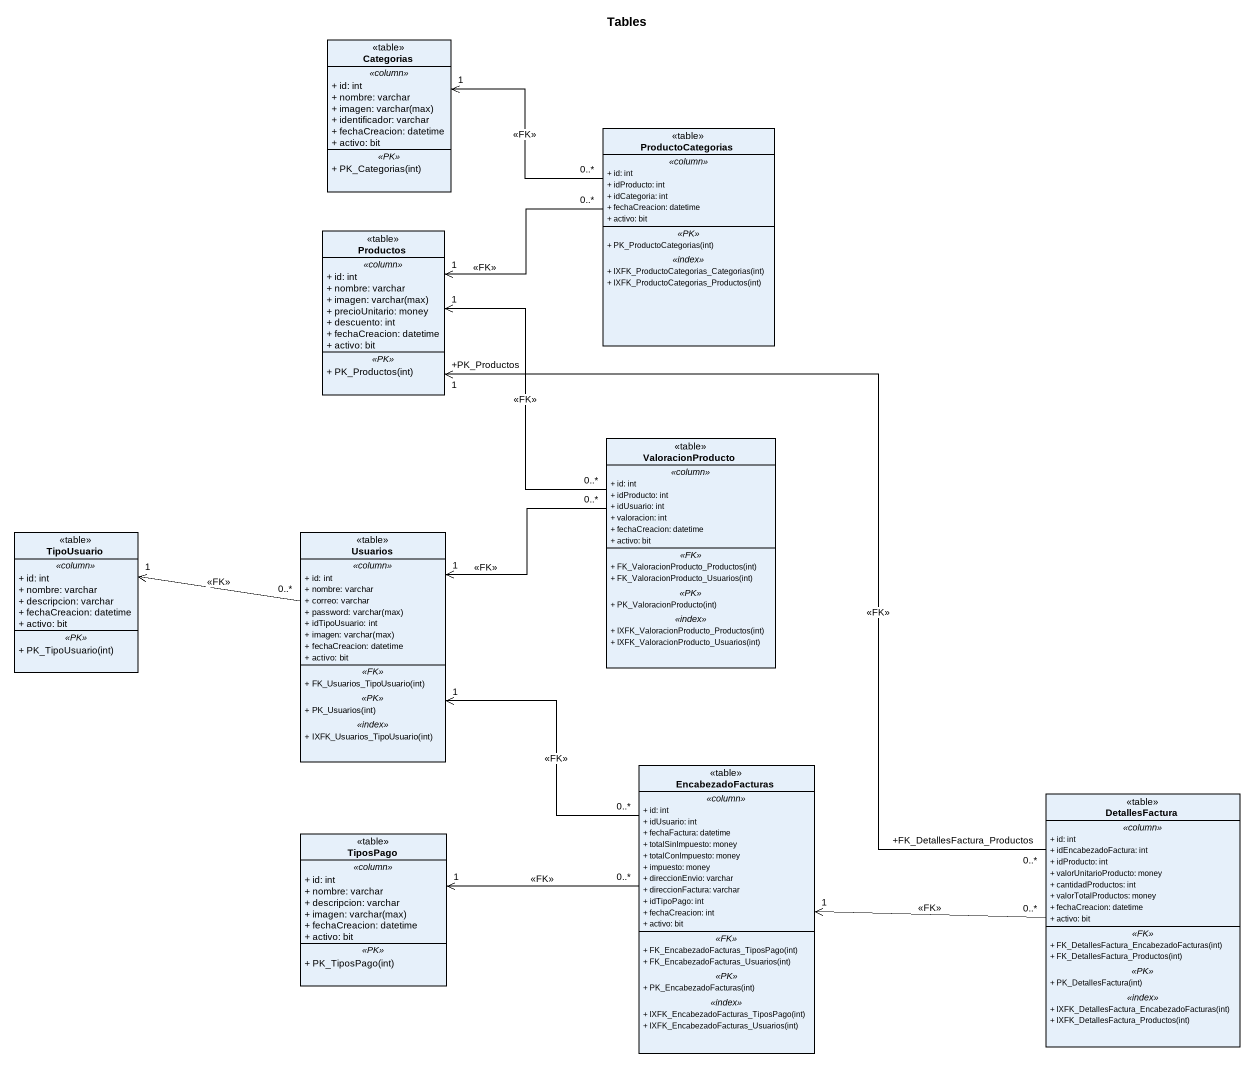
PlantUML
@startuml
title Tables
hide circle
hide empty members
skinparam classAttributeIconSize 0
class Categorias <<table>> {
  .. <<column>> ..
  + id: int
  + nombre: varchar
  {field} + imagen: varchar(max)
  + identificador: varchar
  + fechaCreacion: datetime
  + activo: bit
  .. <<PK>> ..
  + PK_Categorias(int)
}
class ProductoCategorias <<table>> {
  .. <<column>> ..
  + id: int
  + idProducto: int
  + idCategoria: int
  + fechaCreacion: datetime
  + activo: bit
  .. <<PK>> ..
  + PK_ProductoCategorias(int)
  .. <<index>> ..
  + IXFK_ProductoCategorias_Categorias(int)
  + IXFK_ProductoCategorias_Productos(int)
}
class Productos <<table>> {
  .. <<column>> ..
  + id: int
  + nombre: varchar
  {field} + imagen: varchar(max)
  + precioUnitario: money
  + descuento: int
  + fechaCreacion: datetime
  + activo: bit
  .. <<PK>> ..
  + PK_Productos(int)
}
class ValoracionProducto <<table>> {
  .. <<column>> ..
  + id: int
  + idProducto: int
  + idUsuario: int
  + valoracion: int
  + fechaCreacion: datetime
  + activo: bit
  .. <<FK>> ..
  + FK_ValoracionProducto_Productos(int)
  + FK_ValoracionProducto_Usuarios(int)
  .. <<PK>> ..
  + PK_ValoracionProducto(int)
  .. <<index>> ..
  + IXFK_ValoracionProducto_Productos(int)
  + IXFK_ValoracionProducto_Usuarios(int)
}
class TipoUsuario <<table>> {
  .. <<column>> ..
  + id: int
  + nombre: varchar
  + descripcion: varchar
  + fechaCreacion: datetime
  + activo: bit
  .. <<PK>> ..
  + PK_TipoUsuario(int)
}
class Usuarios <<table>> {
  .. <<column>> ..
  + id: int
  + nombre: varchar
  + correo: varchar
  {field} + password: varchar(max)
  + idTipoUsuario: int
  {field} + imagen: varchar(max)
  + fechaCreacion: datetime
  + activo: bit
  .. <<FK>> ..
  + FK_Usuarios_TipoUsuario(int)
  .. <<PK>> ..
  + PK_Usuarios(int)
  .. <<index>> ..
  + IXFK_Usuarios_TipoUsuario(int)
}
class EncabezadoFacturas <<table>> {
  .. <<column>> ..
  + id: int
  + idUsuario: int
  + fechaFactura: datetime
  + totalSinImpuesto: money
  + totalConImpuesto: money
  + impuesto: money
  + direccionEnvio: varchar
  + direccionFactura: varchar
  + idTipoPago: int
  + fechaCreacion: int
  + activo: bit
  .. <<FK>> ..
  + FK_EncabezadoFacturas_TiposPago(int)
  + FK_EncabezadoFacturas_Usuarios(int)
  .. <<PK>> ..
  + PK_EncabezadoFacturas(int)
  .. <<index>> ..
  + IXFK_EncabezadoFacturas_TiposPago(int)
  + IXFK_EncabezadoFacturas_Usuarios(int)
}
class DetallesFactura <<table>> {
  .. <<column>> ..
  + id: int
  + idEncabezadoFactura: int
  + idProducto: int
  + valorUnitarioProducto: money
  + cantidadProductos: int
  + valorTotalProductos: money
  + fechaCreacion: datetime
  + activo: bit
  .. <<FK>> ..
  + FK_DetallesFactura_EncabezadoFacturas(int)
  + FK_DetallesFactura_Productos(int)
  .. <<PK>> ..
  + PK_DetallesFactura(int)
  .. <<index>> ..
  + IXFK_DetallesFactura_EncabezadoFacturas(int)
  + IXFK_DetallesFactura_Productos(int)
}
class TiposPago <<table>> {
  .. <<column>> ..
  + id: int
  + nombre: varchar
  + descripcion: varchar
  {field} + imagen: varchar(max)
  + fechaCreacion: datetime
  + activo: bit
  .. <<PK>> ..
  + PK_TiposPago(int)
}
ProductoCategorias "0..*" -left-> "1" Categorias : <<FK>>
ProductoCategorias "0..*" -left-> "1" Productos : <<FK>>
ValoracionProducto "0..*" -up-> "1" Productos : <<FK>>
ValoracionProducto "0..*" -left-> "1" Usuarios : <<FK>>
Usuarios "0..*" -left-> "1" TipoUsuario : <<FK>>
EncabezadoFacturas "0..*" -up-> "1" Usuarios : <<FK>>
EncabezadoFacturas "0..*" -left-> "1" TiposPago : <<FK>>
DetallesFactura "+FK_DetallesFactura_Productos\n0..*" -up-> "+PK_Productos\n1" Productos : <<FK>>
DetallesFactura "0..*" -left-> "1" EncabezadoFacturas : <<FK>>
@enduml
